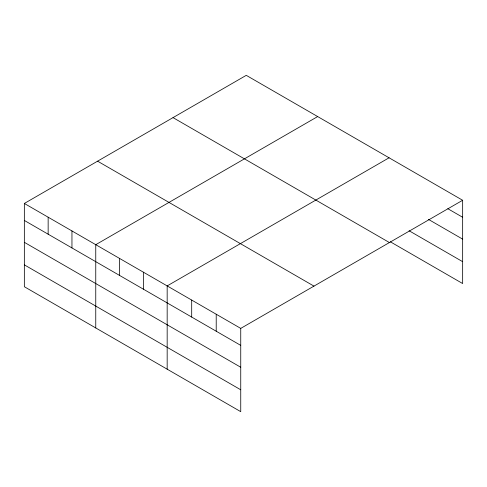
<?xml version="1.0" encoding="UTF-8"?>
<svg xmlns="http://www.w3.org/2000/svg" width="487" height="487" viewBox="0 0 487 487"><rect width="100%" height="100%" fill="white"/><g stroke="black" fill="none" stroke-linecap="round" stroke-linejoin="round"><path stroke-width="0.73" d="M24.35 203.456L240.742 328.39L240.742 411.661L24.35 286.727L24.35 203.456L246.258 75.339L462.65 200.273L462.65 283.544L390.367 241.808M317.67 116.57L95.756 244.687L95.756 327.952M389.076 157.794L167.169 285.912L167.169 369.183M240.742 328.39L462.65 200.273M447.809 208.698L462.65 217.263M428.444 219.387L462.65 239.135M409.086 230.747L462.65 261.671M173.031 117.623L389.417 242.55M97.583 161.179L313.969 286.113M24.35 220.453L240.742 345.38M24.35 242.319L240.742 367.253M24.35 264.855L240.742 389.789M216.216 314.231L216.216 331.227M191.695 300.071L191.695 317.067M143.367 272.172L143.367 289.162M119.565 258.427L119.565 275.423M71.954 230.941L71.954 247.938M48.152 217.202L48.152 234.192"/></g></svg>
